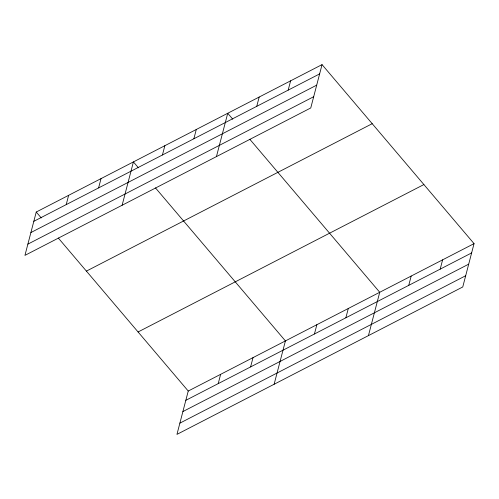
<?xml version="1.0" encoding="UTF-8"?>
<svg xmlns="http://www.w3.org/2000/svg" width="499" height="499" viewBox="0 0 499 499"><rect width="100%" height="100%" fill="white"/><g stroke="black" fill="none" stroke-linecap="round" stroke-linejoin="round"><path stroke-width="0.75" d="M322.048 64.62L36.24 212.031L24.95 255.369L310.758 107.959L322.048 64.62L474.05 243.631L462.76 286.969L176.952 434.38L188.242 391.041L474.05 243.631M66.211 204.609L68.631 195.321M98.602 187.905L101.023 178.617M122.124 205.251L133.414 161.907L138.429 167.82M162.437 154.983L164.851 145.696M193.874 138.766L196.294 129.478M216.441 156.605L227.731 113.267L232.746 119.174M256.748 106.337L259.168 97.049M288.191 90.119L290.611 80.832M218.213 383.625L220.633 374.337M250.604 366.915L253.024 357.627M274.126 384.261L285.416 340.923L155.482 187.905M314.439 333.993L316.853 324.706M345.876 317.782L348.296 308.494M368.443 335.615L379.733 292.277L249.799 139.258M408.756 285.347L411.17 276.059M440.193 269.136L442.613 259.848M33.82 221.319L319.628 73.902M30.894 232.553L316.703 85.142M27.875 244.13L313.684 96.719M86.402 271.107L372.21 123.69M138.08 331.966L423.888 184.555M185.821 400.329L471.63 252.918M182.896 411.569L468.704 264.158M179.877 423.146L465.686 275.735M36.24 212.031L41.255 217.938M58.308 238.023L188.242 391.041"/></g></svg>
